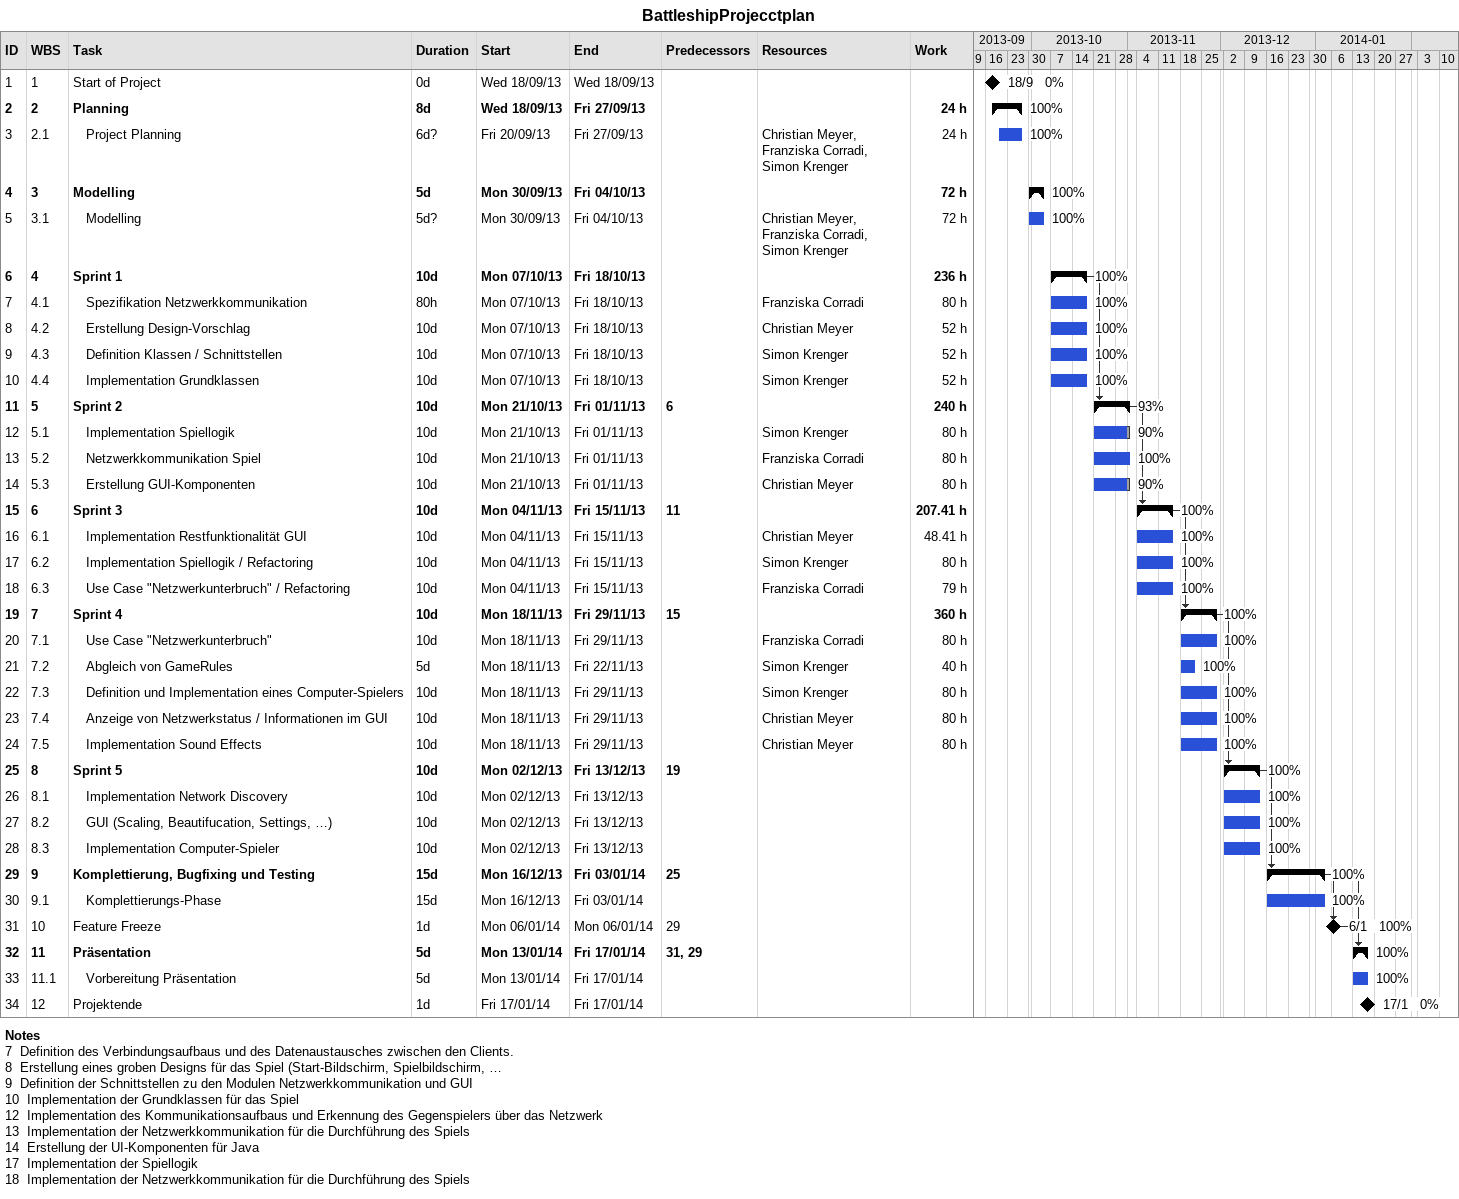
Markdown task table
BattleshipProjecctplan

| ID | WBS | Task | Duration | Start | Finish | Predecessors | Resources | % complete | Work (h) |
|---|---|---|---|---|---|---|---|---|---|
| 1 | 1 | Start of Project | 0d | 2013-09-18 | 2013-09-18 |  |  | 0 |  |
| 2 | 2 | **Planning** | 8d | 2013-09-18 | 2013-09-27 |  |  | 100 | 24 |
| 3 | 2.1 | Project Planning | 6d? | 2013-09-20 | 2013-09-27 |  | Christian Meyer, Franziska Corradi, Simon Krenger | 100 | 24 |
| 4 | 3 | **Modelling** | 5d | 2013-09-30 | 2013-10-04 |  |  | 100 | 72 |
| 5 | 3.1 | Modelling | 5d? | 2013-09-30 | 2013-10-04 |  | Christian Meyer, Franziska Corradi, Simon Krenger | 100 | 72 |
| 6 | 4 | **Sprint 1** | 10d | 2013-10-07 | 2013-10-18 |  |  | 100 | 236 |
| 7 | 4.1 | Spezifikation Netzwerkkommunikation | 80h | 2013-10-07 | 2013-10-18 |  | Franziska Corradi | 100 | 80 |
| 8 | 4.2 | Erstellung Design-Vorschlag | 10d | 2013-10-07 | 2013-10-18 |  | Christian Meyer | 100 | 52 |
| 9 | 4.3 | Definition Klassen / Schnittstellen | 10d | 2013-10-07 | 2013-10-18 |  | Simon Krenger | 100 | 52 |
| 10 | 4.4 | Implementation Grundklassen | 10d | 2013-10-07 | 2013-10-18 |  | Simon Krenger | 100 | 52 |
| 11 | 5 | **Sprint 2** | 10d | 2013-10-21 | 2013-11-01 | 6 |  | 93 | 240 |
| 12 | 5.1 | Implementation Spiellogik | 10d | 2013-10-21 | 2013-11-01 |  | Simon Krenger | 90 | 80 |
| 13 | 5.2 | Netzwerkkommunikation Spiel | 10d | 2013-10-21 | 2013-11-01 |  | Franziska Corradi | 100 | 80 |
| 14 | 5.3 | Erstellung GUI-Komponenten | 10d | 2013-10-21 | 2013-11-01 |  | Christian Meyer | 90 | 80 |
| 15 | 6 | **Sprint 3** | 10d | 2013-11-04 | 2013-11-15 | 11 |  | 100 | 207.41 |
| 16 | 6.1 | Implementation Restfunktionalität GUI | 10d | 2013-11-04 | 2013-11-15 |  | Christian Meyer | 100 | 48.41 |
| 17 | 6.2 | Implementation Spiellogik / Refactoring | 10d | 2013-11-04 | 2013-11-15 |  | Simon Krenger | 100 | 80 |
| 18 | 6.3 | Use Case "Netzwerkunterbruch" / Refactoring | 10d | 2013-11-04 | 2013-11-15 |  | Franziska Corradi | 100 | 79 |
| 19 | 7 | **Sprint 4** | 10d | 2013-11-18 | 2013-11-29 | 15 |  | 100 | 360 |
| 20 | 7.1 | Use Case "Netzwerkunterbruch" | 10d | 2013-11-18 | 2013-11-29 |  | Franziska Corradi | 100 | 80 |
| 21 | 7.2 | Abgleich von GameRules | 5d | 2013-11-18 | 2013-11-22 |  | Simon Krenger | 100 | 40 |
| 22 | 7.3 | Definition und Implementation eines Computer-Spielers | 10d | 2013-11-18 | 2013-11-29 |  | Simon Krenger | 100 | 80 |
| 23 | 7.4 | Anzeige von Netzwerkstatus / Informationen im GUI | 10d | 2013-11-18 | 2013-11-29 |  | Christian Meyer | 100 | 80 |
| 24 | 7.5 | Implementation Sound Effects | 10d | 2013-11-18 | 2013-11-29 |  | Christian Meyer | 100 | 80 |
| 25 | 8 | **Sprint 5** | 10d | 2013-12-02 | 2013-12-13 | 19 |  | 100 |  |
| 26 | 8.1 | Implementation Network Discovery | 10d | 2013-12-02 | 2013-12-13 |  |  | 100 |  |
| 27 | 8.2 | GUI (Scaling, Beautifucation, Settings, …) | 10d | 2013-12-02 | 2013-12-13 |  |  | 100 |  |
| 28 | 8.3 | Implementation Computer-Spieler | 10d | 2013-12-02 | 2013-12-13 |  |  | 100 |  |
| 29 | 9 | **Komplettierung, Bugfixing und Testing** | 15d | 2013-12-16 | 2014-01-03 | 25 |  | 100 |  |
| 30 | 9.1 | Komplettierungs-Phase | 15d | 2013-12-16 | 2014-01-03 |  |  | 100 |  |
| 31 | 10 | Feature Freeze | 1d | 2014-01-06 | 2014-01-06 | 29 |  | 100 |  |
| 32 | 11 | **Präsentation** | 5d | 2014-01-13 | 2014-01-17 | 31, 29 |  | 100 |  |
| 33 | 11.1 | Vorbereitung Präsentation | 5d | 2014-01-13 | 2014-01-17 |  |  | 100 |  |
| 34 | 12 | Projektende | 1d | 2014-01-17 | 2014-01-17 |  |  | 0 |  |

Notes
- 7: Definition des Verbindungsaufbaus und des Datenaustausches zwischen den Clients.
- 8: Erstellung eines groben Designs für das Spiel (Start-Bildschirm, Spielbildschirm, …
- 9: Definition der Schnittstellen zu den Modulen Netzwerkkommunikation und GUI
- 10: Implementation der Grundklassen für das Spiel
- 12: Implementation des Kommunikationsaufbaus und Erkennung des Gegenspielers über das Netzwerk
- 13: Implementation der Netzwerkkommunikation für die Durchführung des Spiels
- 14: Erstellung der UI-Komponenten für Java
- 17: Implementation der Spiellogik
- 18: Implementation der Netzwerkkommunikation für die Durchführung des Spiels
